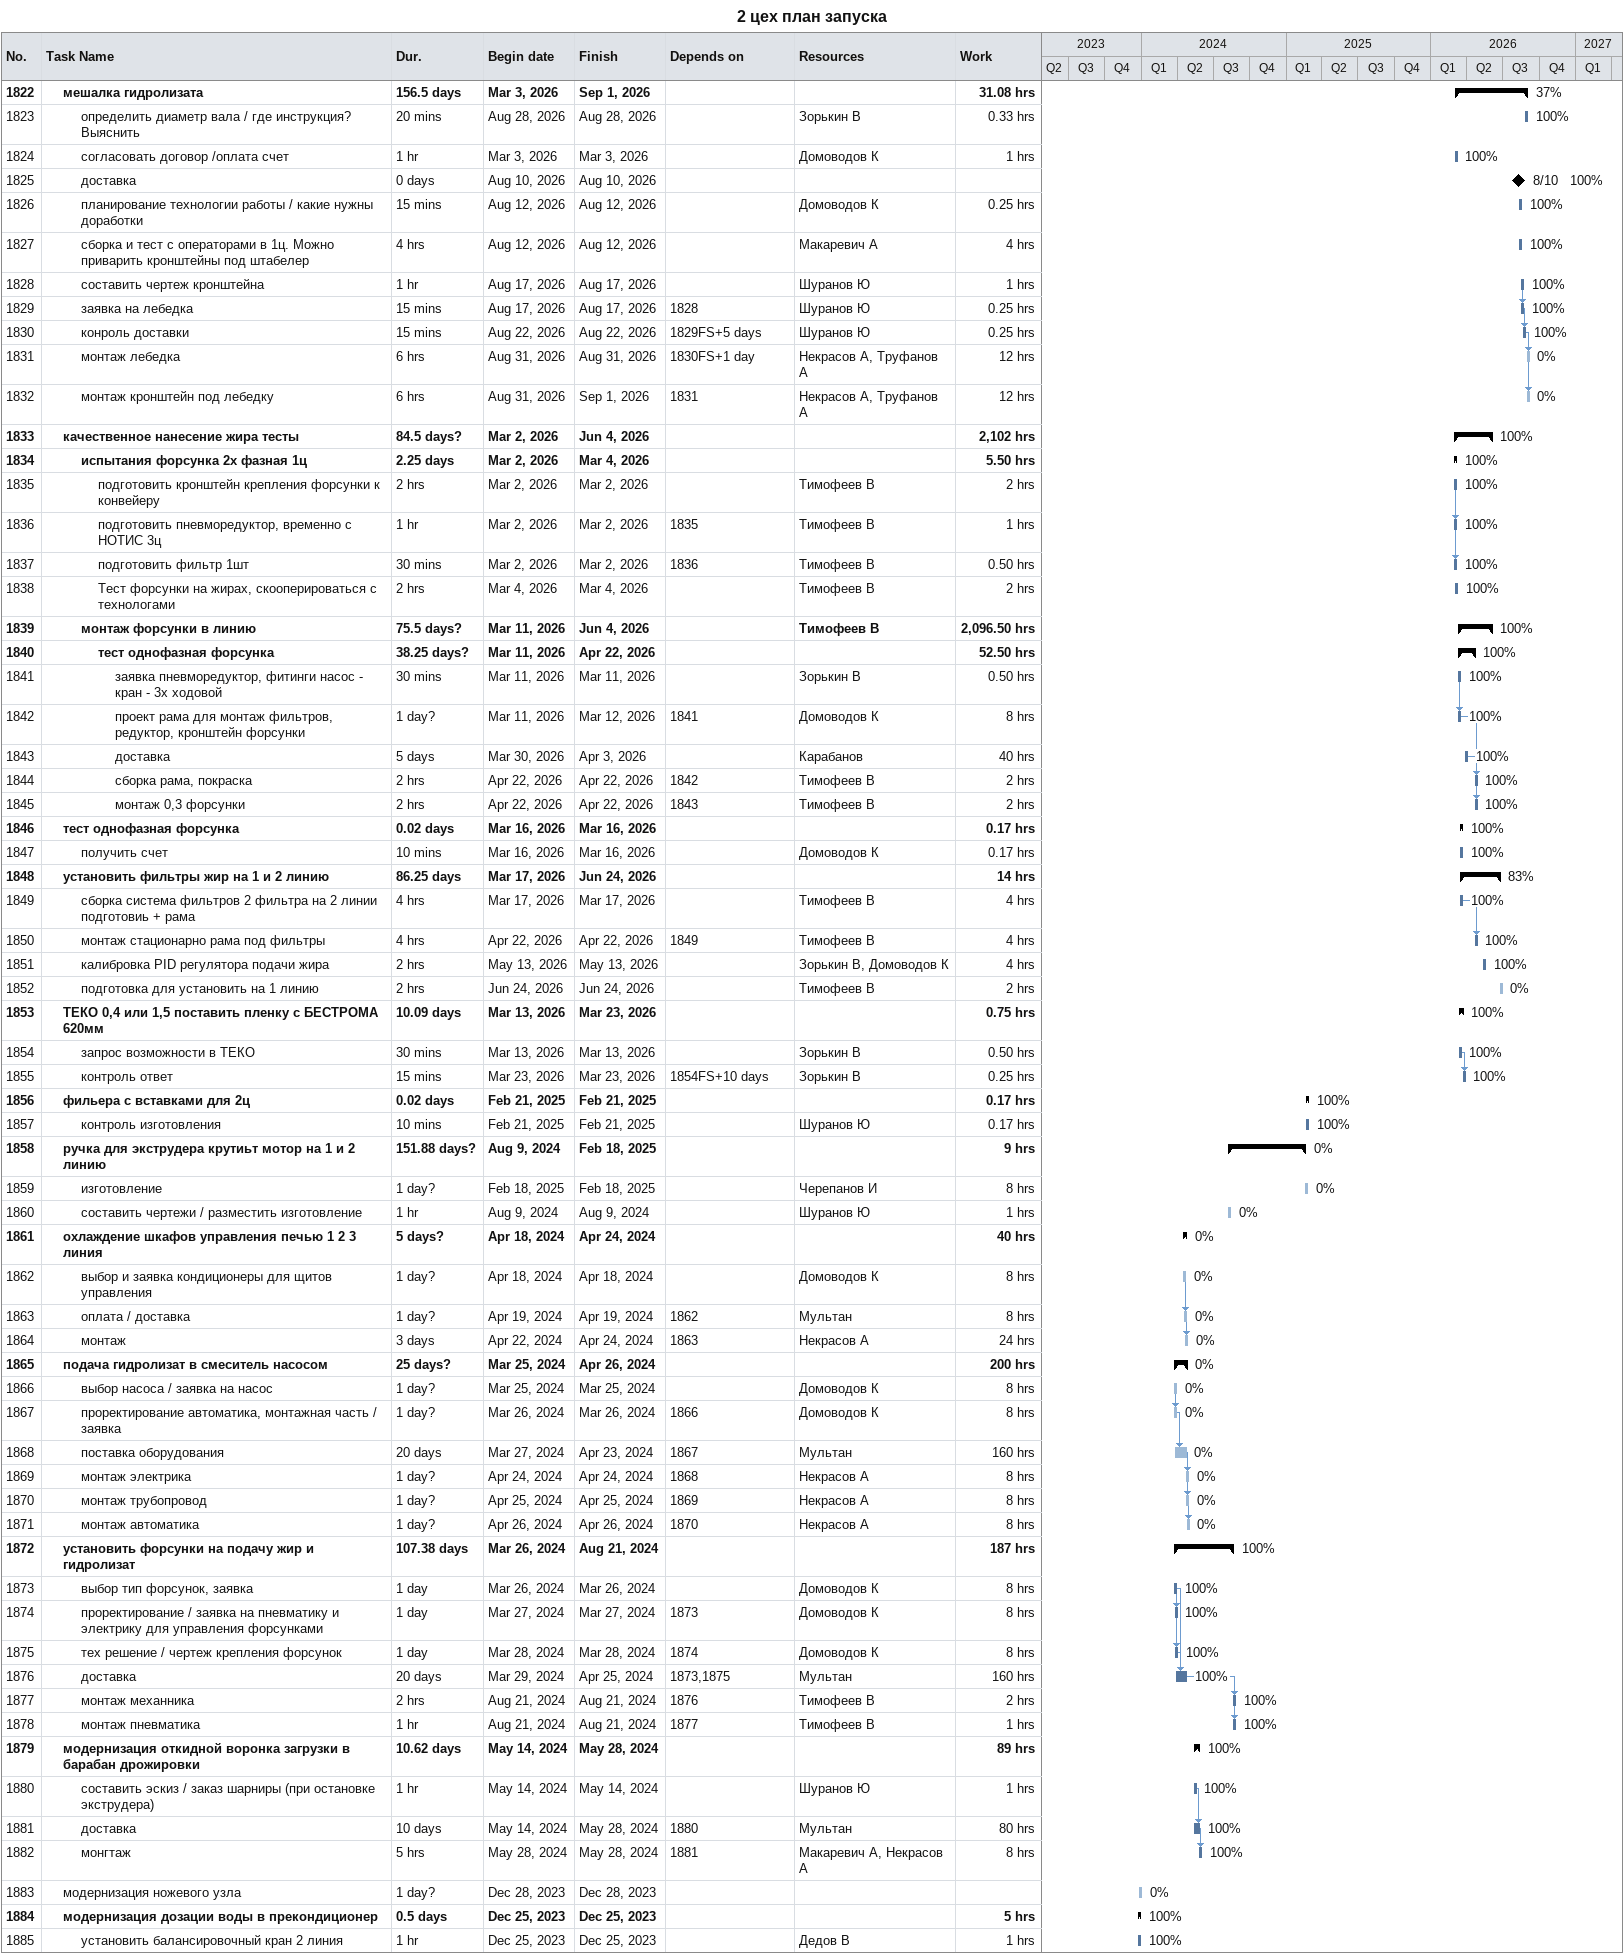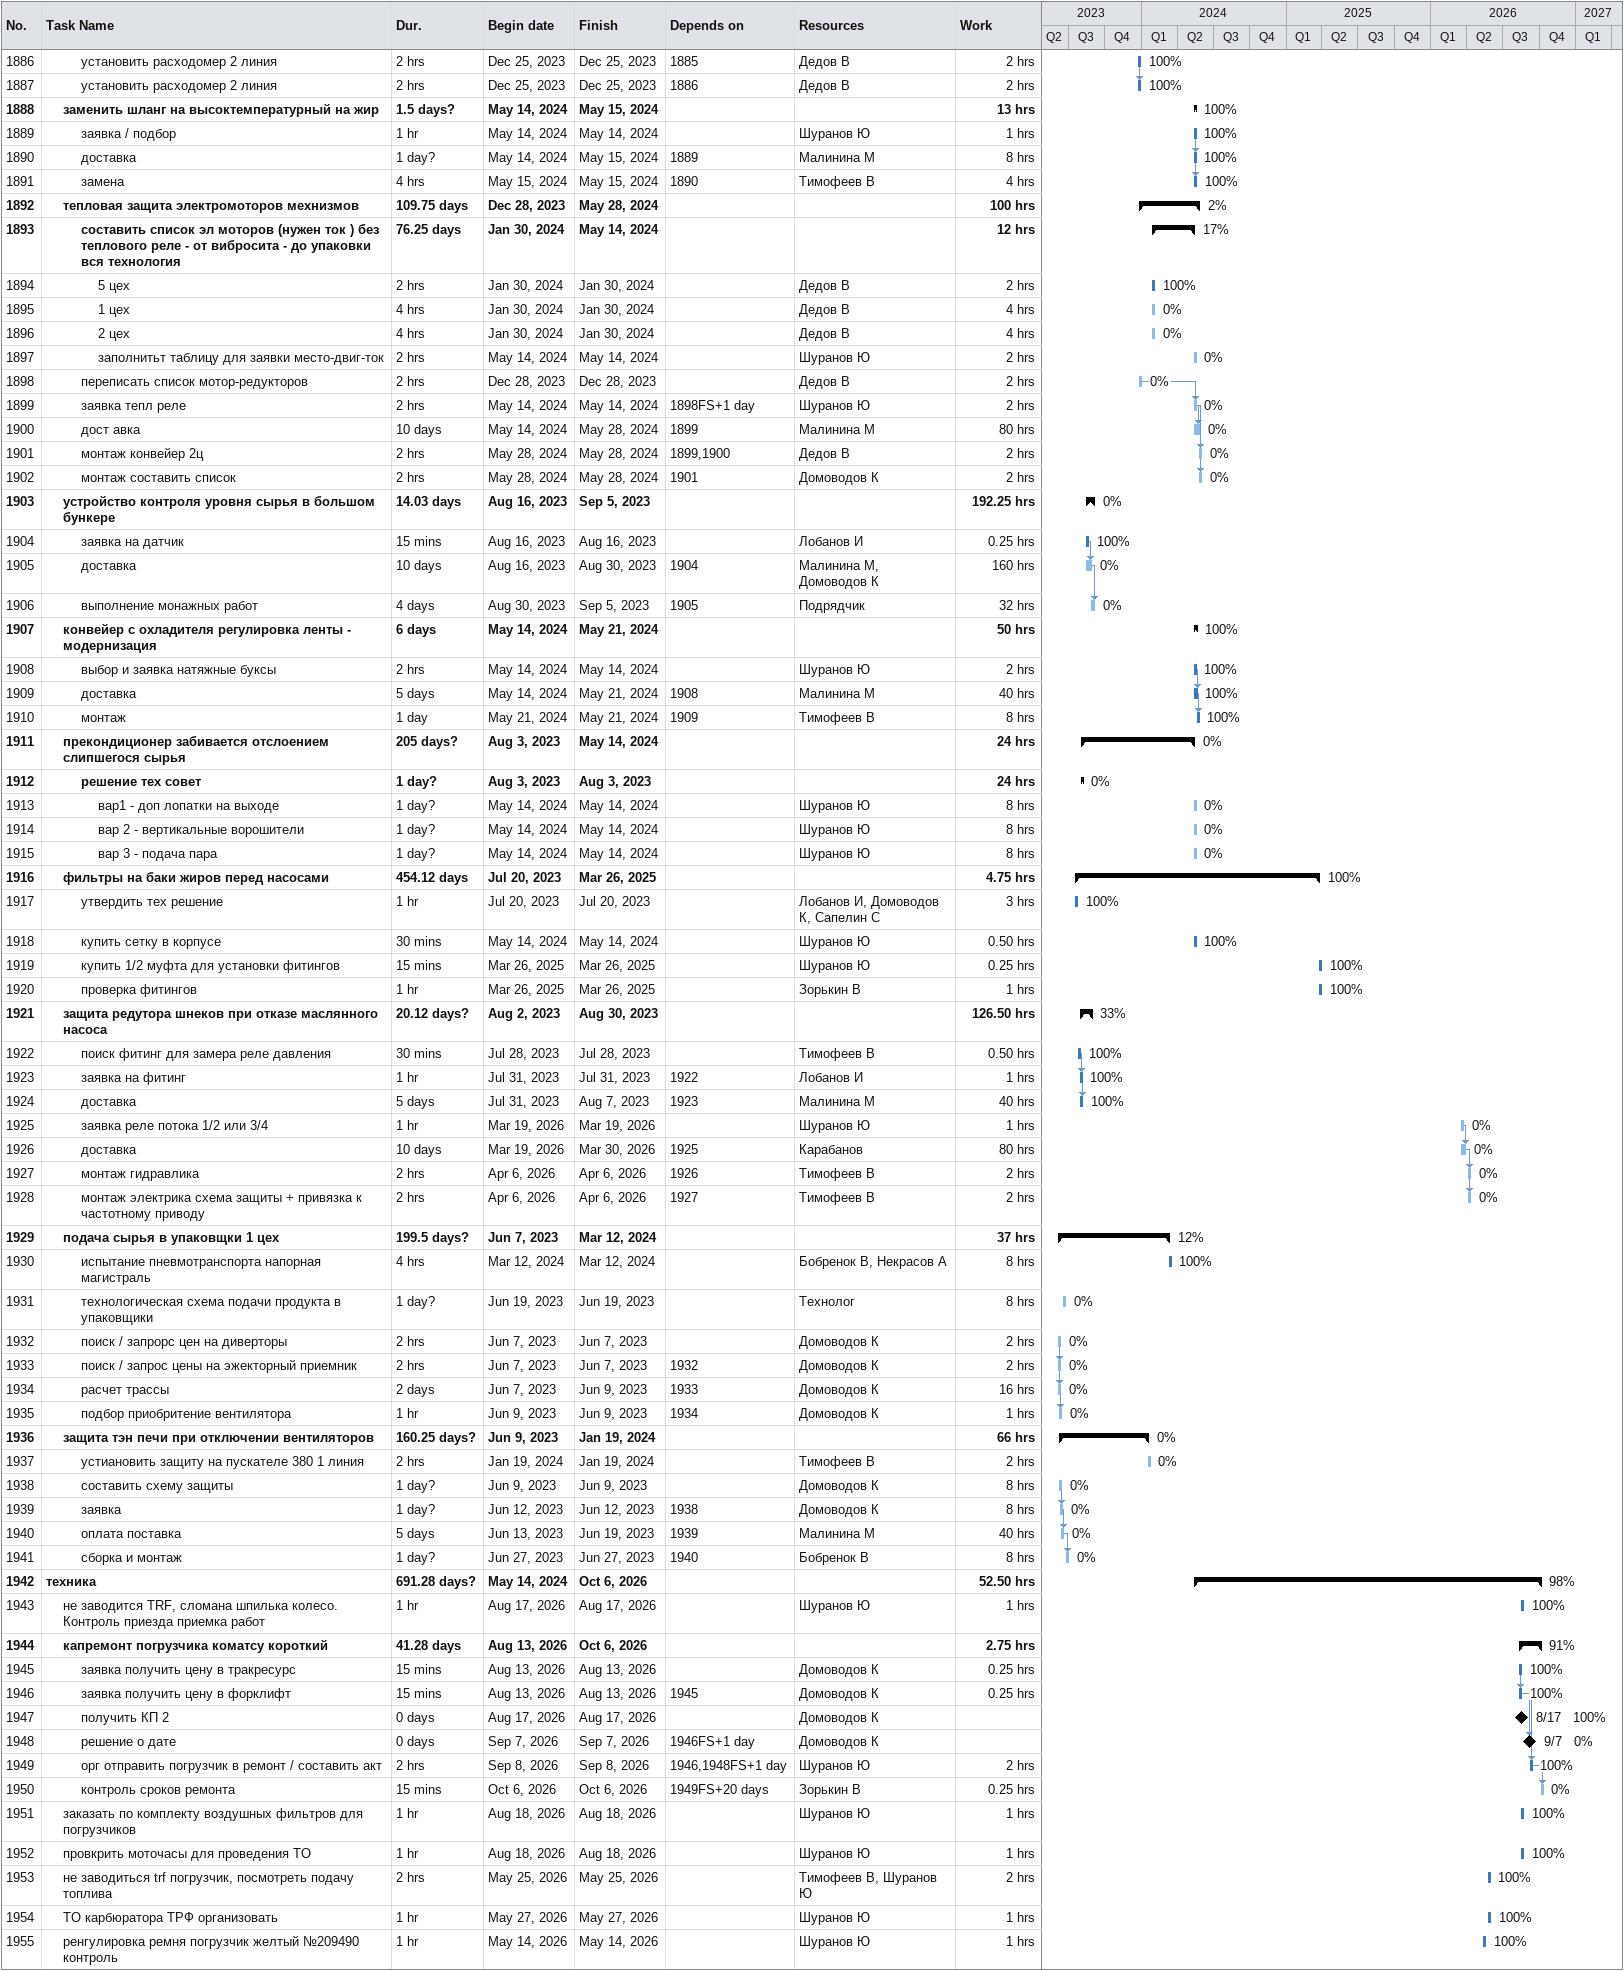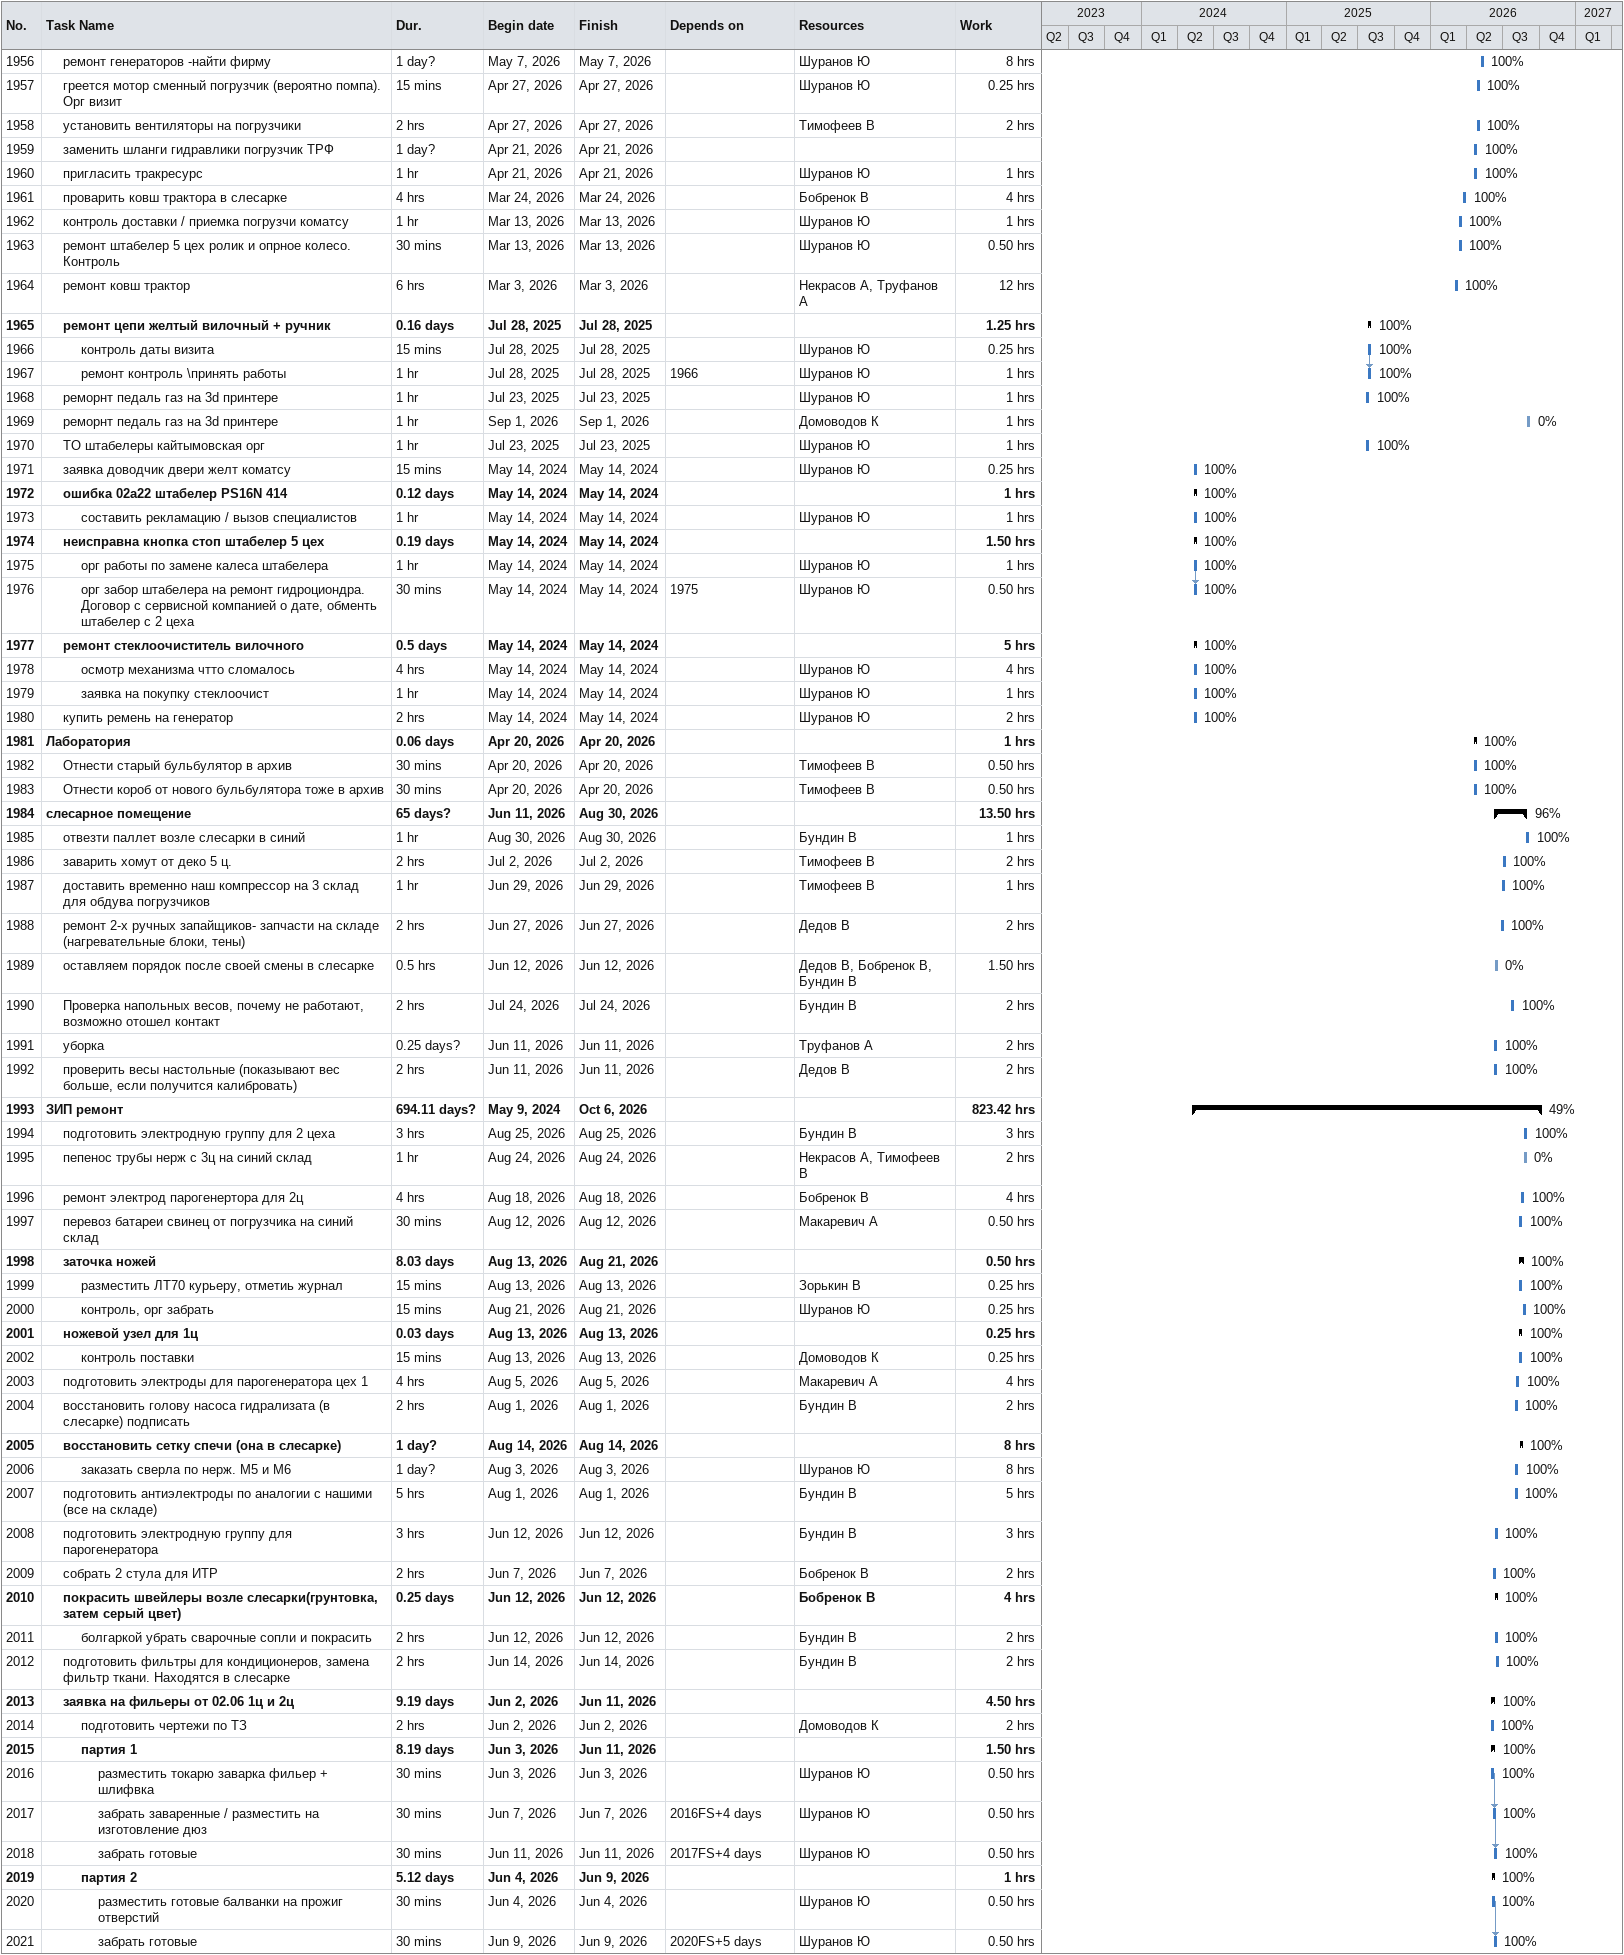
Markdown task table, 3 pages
2 цех план запуска

| ID | Level | Task | Duration | Start | Finish | Predecessors | Resources | % complete | Work (h) |
|---|---|---|---|---|---|---|---|---|---|
| 1822 | 2 | **мешалка гидролизата** | 156.5d | 2026-03-03 | 2026-09-01 |  |  | 37 | 31.08 |
| 1823 | 3 | определить диаметр вала / где инструкция? Выяснить | 20min | 2026-08-28 | 2026-08-28 |  | Зорькин В | 100 | 0.33 |
| 1824 | 3 | согласовать договор /оплата счет | 1h | 2026-03-03 | 2026-03-03 |  | Домоводов К | 100 | 1 |
| 1825 | 3 | доставка | 0d | 2026-08-10 | 2026-08-10 |  |  | 100 |  |
| 1826 | 3 | планирование технологии работы / какие нужны доработки | 15min | 2026-08-12 | 2026-08-12 |  | Домоводов К | 100 | 0.25 |
| 1827 | 3 | сборка и тест с операторами в 1ц. Можно приварить кронштейны под штабелер | 4h | 2026-08-12 | 2026-08-12 |  | Макаревич А | 100 | 4 |
| 1828 | 3 | составить чертеж кронштейна | 1h | 2026-08-17 | 2026-08-17 |  | Шуранов Ю | 100 | 1 |
| 1829 | 3 | заявка на лебедка | 15min | 2026-08-17 | 2026-08-17 | 1828 | Шуранов Ю | 100 | 0.25 |
| 1830 | 3 | конроль доставки | 15min | 2026-08-22 | 2026-08-22 | 1829FS+5d | Шуранов Ю | 100 | 0.25 |
| 1831 | 3 | монтаж лебедка | 6h | 2026-08-31 | 2026-08-31 | 1830FS+1d | Некрасов А, Труфанов А | 0 | 12 |
| 1832 | 3 | монтаж кронштейн под лебедку | 6h | 2026-08-31 | 2026-09-01 | 1831 | Некрасов А, Труфанов А | 0 | 12 |
| 1833 | 2 | **качественное нанесение жира тесты** | 84.5d? | 2026-03-02 | 2026-06-04 |  |  | 100 | 2102 |
| 1834 | 3 | **испытания форсунка 2х фазная 1ц** | 2.25d | 2026-03-02 | 2026-03-04 |  |  | 100 | 5.50 |
| 1835 | 4 | подготовить кронштейн крепления форсунки к конвейеру | 2h | 2026-03-02 | 2026-03-02 |  | Тимофеев В | 100 | 2 |
| 1836 | 4 | подготовить пневморедуктор, временно с НОТИС 3ц | 1h | 2026-03-02 | 2026-03-02 | 1835 | Тимофеев В | 100 | 1 |
| 1837 | 4 | подготовить фильтр 1шт | 30min | 2026-03-02 | 2026-03-02 | 1836 | Тимофеев В | 100 | 0.50 |
| 1838 | 4 | Тест форсунки на жирах, скооперироваться с технологами | 2h | 2026-03-04 | 2026-03-04 |  | Тимофеев В | 100 | 2 |
| 1839 | 3 | **монтаж форсунки в линию** | 75.5d? | 2026-03-11 | 2026-06-04 |  | Тимофеев В | 100 | 2096.50 |
| 1840 | 4 | **тест однофазная форсунка** | 38.25d? | 2026-03-11 | 2026-04-22 |  |  | 100 | 52.50 |
| 1841 | 5 | заявка пневморедуктор, фитинги насос - кран - 3х ходовой | 30min | 2026-03-11 | 2026-03-11 |  | Зорькин В | 100 | 0.50 |
| 1842 | 5 | проект рама для монтаж фильтров, редуктор, кронштейн форсунки | 1d? | 2026-03-11 | 2026-03-12 | 1841 | Домоводов К | 100 | 8 |
| 1843 | 5 | доставка | 5d | 2026-03-30 | 2026-04-03 |  | Карабанов | 100 | 40 |
| 1844 | 5 | сборка рама, покраска | 2h | 2026-04-22 | 2026-04-22 | 1842 | Тимофеев В | 100 | 2 |
| 1845 | 5 | монтаж 0,3 форсунки | 2h | 2026-04-22 | 2026-04-22 | 1843 | Тимофеев В | 100 | 2 |
| 1846 | 2 | **тест однофазная форсунка** | 0.02d | 2026-03-16 | 2026-03-16 |  |  | 100 | 0.17 |
| 1847 | 3 | получить счет | 10min | 2026-03-16 | 2026-03-16 |  | Домоводов К | 100 | 0.17 |
| 1848 | 2 | **установить фильтры жир на 1 и 2 линию** | 86.25d | 2026-03-17 | 2026-06-24 |  |  | 83 | 14 |
| 1849 | 3 | сборка система фильтров 2 фильтра на 2 линии подготовиь + рама | 4h | 2026-03-17 | 2026-03-17 |  | Тимофеев В | 100 | 4 |
| 1850 | 3 | монтаж стационарно рама под фильтры | 4h | 2026-04-22 | 2026-04-22 | 1849 | Тимофеев В | 100 | 4 |
| 1851 | 3 | калибровка PID регулятора подачи жира | 2h | 2026-05-13 | 2026-05-13 |  | Зорькин В, Домоводов К | 100 | 4 |
| 1852 | 3 | подготовка для установить на 1 линию | 2h | 2026-06-24 | 2026-06-24 |  | Тимофеев В | 0 | 2 |
| 1853 | 2 | **ТЕКО 0,4 или 1,5 поставить пленку с БЕСТРОМА 620мм** | 10.09d | 2026-03-13 | 2026-03-23 |  |  | 100 | 0.75 |
| 1854 | 3 | запрос возможности в ТЕКО | 30min | 2026-03-13 | 2026-03-13 |  | Зорькин В | 100 | 0.50 |
| 1855 | 3 | контроль ответ | 15min | 2026-03-23 | 2026-03-23 | 1854FS+10d | Зорькин В | 100 | 0.25 |
| 1856 | 2 | **фильера с вставками для 2ц** | 0.02d | 2025-02-21 | 2025-02-21 |  |  | 100 | 0.17 |
| 1857 | 3 | контроль изготовления | 10min | 2025-02-21 | 2025-02-21 |  | Шуранов Ю | 100 | 0.17 |
| 1858 | 2 | **ручка для экструдера крутиьт мотор на 1 и 2 линию** | 151.88d? | 2024-08-09 | 2025-02-18 |  |  | 0 | 9 |
| 1859 | 3 | изготовление | 1d? | 2025-02-18 | 2025-02-18 |  | Черепанов И | 0 | 8 |
| 1860 | 3 | составить чертежи / разместить изготовление | 1h | 2024-08-09 | 2024-08-09 |  | Шуранов Ю | 0 | 1 |
| 1861 | 2 | **охлаждение шкафов управления печью 1 2 3 линия** | 5d? | 2024-04-18 | 2024-04-24 |  |  | 0 | 40 |
| 1862 | 3 | выбор и заявка кондиционеры для щитов управления | 1d? | 2024-04-18 | 2024-04-18 |  | Домоводов К | 0 | 8 |
| 1863 | 3 | оплата / доставка | 1d? | 2024-04-19 | 2024-04-19 | 1862 | Мультан | 0 | 8 |
| 1864 | 3 | монтаж | 3d | 2024-04-22 | 2024-04-24 | 1863 | Некрасов А | 0 | 24 |
| 1865 | 2 | **подача гидролизат в смеситель насосом** | 25d? | 2024-03-25 | 2024-04-26 |  |  | 0 | 200 |
| 1866 | 3 | выбор насоса / заявка на насос | 1d? | 2024-03-25 | 2024-03-25 |  | Домоводов К | 0 | 8 |
| 1867 | 3 | проректирование автоматика, монтажная часть / заявка | 1d? | 2024-03-26 | 2024-03-26 | 1866 | Домоводов К | 0 | 8 |
| 1868 | 3 | поставка оборудования | 20d | 2024-03-27 | 2024-04-23 | 1867 | Мультан | 0 | 160 |
| 1869 | 3 | монтаж электрика | 1d? | 2024-04-24 | 2024-04-24 | 1868 | Некрасов А | 0 | 8 |
| 1870 | 3 | монтаж трубопровод | 1d? | 2024-04-25 | 2024-04-25 | 1869 | Некрасов А | 0 | 8 |
| 1871 | 3 | монтаж автоматика | 1d? | 2024-04-26 | 2024-04-26 | 1870 | Некрасов А | 0 | 8 |
| 1872 | 2 | **установить форсунки на подачу жир и гидролизат** | 107.38d | 2024-03-26 | 2024-08-21 |  |  | 100 | 187 |
| 1873 | 3 | выбор тип форсунок, заявка | 1d | 2024-03-26 | 2024-03-26 |  | Домоводов К | 100 | 8 |
| 1874 | 3 | проректирование / заявка на пневматику и электрику для управления форсунками | 1d | 2024-03-27 | 2024-03-27 | 1873 | Домоводов К | 100 | 8 |
| 1875 | 3 | тех решение / чертеж крепления форсунок | 1d | 2024-03-28 | 2024-03-28 | 1874 | Домоводов К | 100 | 8 |
| 1876 | 3 | доставка | 20d | 2024-03-29 | 2024-04-25 | 1873, 1875 | Мультан | 100 | 160 |
| 1877 | 3 | монтаж механника | 2h | 2024-08-21 | 2024-08-21 | 1876 | Тимофеев В | 100 | 2 |
| 1878 | 3 | монтаж пневматика | 1h | 2024-08-21 | 2024-08-21 | 1877 | Тимофеев В | 100 | 1 |
| 1879 | 2 | **модернизация откидной воронка загрузки в барабан дрожировки** | 10.62d | 2024-05-14 | 2024-05-28 |  |  | 100 | 89 |
| 1880 | 3 | составить эскиз / заказ шарниры (при остановке экструдера) | 1h | 2024-05-14 | 2024-05-14 |  | Шуранов Ю | 100 | 1 |
| 1881 | 3 | доставка | 10d | 2024-05-14 | 2024-05-28 | 1880 | Мультан | 100 | 80 |
| 1882 | 3 | монгтаж | 5h | 2024-05-28 | 2024-05-28 | 1881 | Макаревич А, Некрасов А | 100 | 8 |
| 1883 | 2 | модернизация ножевого узла | 1d? | 2023-12-28 | 2023-12-28 |  |  | 0 |  |
| 1884 | 2 | **модернизация дозации воды в прекондиционер** | 0.5d | 2023-12-25 | 2023-12-25 |  |  | 100 | 5 |
| 1885 | 3 | установить балансировочный кран 2 линия | 1h | 2023-12-25 | 2023-12-25 |  | Дедов В | 100 | 1 |
| 1886 | 3 | установить расходомер 2 линия | 2h | 2023-12-25 | 2023-12-25 | 1885 | Дедов В | 100 | 2 |
| 1887 | 3 | установить расходомер 2 линия | 2h | 2023-12-25 | 2023-12-25 | 1886 | Дедов В | 100 | 2 |
| 1888 | 2 | **заменить шланг на высоктемпературный на жир** | 1.5d? | 2024-05-14 | 2024-05-15 |  |  | 100 | 13 |
| 1889 | 3 | заявка / подбор | 1h | 2024-05-14 | 2024-05-14 |  | Шуранов Ю | 100 | 1 |
| 1890 | 3 | доставка | 1d? | 2024-05-14 | 2024-05-15 | 1889 | Малинина М | 100 | 8 |
| 1891 | 3 | замена | 4h | 2024-05-15 | 2024-05-15 | 1890 | Тимофеев В | 100 | 4 |
| 1892 | 2 | **тепловая защита электромоторов мехнизмов** | 109.75d | 2023-12-28 | 2024-05-28 |  |  | 2 | 100 |
| 1893 | 3 | **составить список эл моторов (нужен ток ) без теплового реле - от вибросита - до упаковки вся технология** | 76.25d | 2024-01-30 | 2024-05-14 |  |  | 17 | 12 |
| 1894 | 4 | 5 цех | 2h | 2024-01-30 | 2024-01-30 |  | Дедов В | 100 | 2 |
| 1895 | 4 | 1 цех | 4h | 2024-01-30 | 2024-01-30 |  | Дедов В | 0 | 4 |
| 1896 | 4 | 2 цех | 4h | 2024-01-30 | 2024-01-30 |  | Дедов В | 0 | 4 |
| 1897 | 4 | заполнитьт таблицу для заявки место-двиг-ток | 2h | 2024-05-14 | 2024-05-14 |  | Шуранов Ю | 0 | 2 |
| 1898 | 3 | переписать список мотор-редукторов | 2h | 2023-12-28 | 2023-12-28 |  | Дедов В | 0 | 2 |
| 1899 | 3 | заявка тепл реле | 2h | 2024-05-14 | 2024-05-14 | 1898FS+1d | Шуранов Ю | 0 | 2 |
| 1900 | 3 | дост авка | 10d | 2024-05-14 | 2024-05-28 | 1899 | Малинина М | 0 | 80 |
| 1901 | 3 | монтаж конвейер 2ц | 2h | 2024-05-28 | 2024-05-28 | 1899, 1900 | Дедов В | 0 | 2 |
| 1902 | 3 | монтаж составить список | 2h | 2024-05-28 | 2024-05-28 | 1901 | Домоводов К | 0 | 2 |
| 1903 | 2 | **устройство контроля уровня сырья в большом бункере** | 14.03d | 2023-08-16 | 2023-09-05 |  |  | 0 | 192.25 |
| 1904 | 3 | заявка на датчик | 15min | 2023-08-16 | 2023-08-16 |  | Лобанов И | 100 | 0.25 |
| 1905 | 3 | доставка | 10d | 2023-08-16 | 2023-08-30 | 1904 | Малинина М, Домоводов К | 0 | 160 |
| 1906 | 3 | выполнение монажных работ | 4d | 2023-08-30 | 2023-09-05 | 1905 | Подрядчик | 0 | 32 |
| 1907 | 2 | **конвейер с охладителя регулировка ленты - модернизация** | 6d | 2024-05-14 | 2024-05-21 |  |  | 100 | 50 |
| 1908 | 3 | выбор и заявка натяжные буксы | 2h | 2024-05-14 | 2024-05-14 |  | Шуранов Ю | 100 | 2 |
| 1909 | 3 | доставка | 5d | 2024-05-14 | 2024-05-21 | 1908 | Малинина М | 100 | 40 |
| 1910 | 3 | монтаж | 1d | 2024-05-21 | 2024-05-21 | 1909 | Тимофеев В | 100 | 8 |
| 1911 | 2 | **прекондиционер забивается отслоением слипшегося сырья** | 205d? | 2023-08-03 | 2024-05-14 |  |  | 0 | 24 |
| 1912 | 3 | **решение тех совет** | 1d? | 2023-08-03 | 2023-08-03 |  |  | 0 | 24 |
| 1913 | 4 | вар1 - доп лопатки на выходе | 1d? | 2024-05-14 | 2024-05-14 |  | Шуранов Ю | 0 | 8 |
| 1914 | 4 | вар 2 - вертикальные ворошители | 1d? | 2024-05-14 | 2024-05-14 |  | Шуранов Ю | 0 | 8 |
| 1915 | 4 | вар 3 - подача пара | 1d? | 2024-05-14 | 2024-05-14 |  | Шуранов Ю | 0 | 8 |
| 1916 | 2 | **фильтры на баки жиров перед насосами** | 454.12d | 2023-07-20 | 2025-03-26 |  |  | 100 | 4.75 |
| 1917 | 3 | утвердить тех решение | 1h | 2023-07-20 | 2023-07-20 |  | Лобанов И, Домоводов К, Сапелин С | 100 | 3 |
| 1918 | 3 | купить сетку в корпусе | 30min | 2024-05-14 | 2024-05-14 |  | Шуранов Ю | 100 | 0.50 |
| 1919 | 3 | купить 1/2 муфта для установки фитингов | 15min | 2025-03-26 | 2025-03-26 |  | Шуранов Ю | 100 | 0.25 |
| 1920 | 3 | проверка фитингов | 1h | 2025-03-26 | 2025-03-26 |  | Зорькин В | 100 | 1 |
| 1921 | 2 | **защита редутора шнеков при отказе маслянного насоса** | 20.12d? | 2023-08-02 | 2023-08-30 |  |  | 33 | 126.50 |
| 1922 | 3 | поиск фитинг для замера реле давления | 30min | 2023-07-28 | 2023-07-28 |  | Тимофеев В | 100 | 0.50 |
| 1923 | 3 | заявка на фитинг | 1h | 2023-07-31 | 2023-07-31 | 1922 | Лобанов И | 100 | 1 |
| 1924 | 3 | доставка | 5d | 2023-07-31 | 2023-08-07 | 1923 | Малинина М | 100 | 40 |
| 1925 | 3 | заявка реле потока 1/2 или 3/4 | 1h | 2026-03-19 | 2026-03-19 |  | Шуранов Ю | 0 | 1 |
| 1926 | 3 | доставка | 10d | 2026-03-19 | 2026-03-30 | 1925 | Карабанов | 0 | 80 |
| 1927 | 3 | монтаж гидравлика | 2h | 2026-04-06 | 2026-04-06 | 1926 | Тимофеев В | 0 | 2 |
| 1928 | 3 | монтаж электрика схема защиты + привязка к частотному приводу | 2h | 2026-04-06 | 2026-04-06 | 1927 | Тимофеев В | 0 | 2 |
| 1929 | 2 | **подача сырья в упаковщки 1 цех** | 199.5d? | 2023-06-07 | 2024-03-12 |  |  | 12 | 37 |
| 1930 | 3 | испытание пневмотранспорта напорная магистраль | 4h | 2024-03-12 | 2024-03-12 |  | Бобренок В, Некрасов А | 100 | 8 |
| 1931 | 3 | технологическая схема подачи продукта в упаковщики | 1d? | 2023-06-19 | 2023-06-19 |  | Технолог | 0 | 8 |
| 1932 | 3 | поиск / запрорс цен на диверторы | 2h | 2023-06-07 | 2023-06-07 |  | Домоводов К | 0 | 2 |
| 1933 | 3 | поиск / запрос цены на эжекторный приемник | 2h | 2023-06-07 | 2023-06-07 | 1932 | Домоводов К | 0 | 2 |
| 1934 | 3 | расчет трассы | 2d | 2023-06-07 | 2023-06-09 | 1933 | Домоводов К | 0 | 16 |
| 1935 | 3 | подбор приобритение вентилятора | 1h | 2023-06-09 | 2023-06-09 | 1934 | Домоводов К | 0 | 1 |
| 1936 | 2 | **защита тэн печи при отключении вентиляторов** | 160.25d? | 2023-06-09 | 2024-01-19 |  |  | 0 | 66 |
| 1937 | 3 | устиановить защиту на пускателе 380 1 линия | 2h | 2024-01-19 | 2024-01-19 |  | Тимофеев В | 0 | 2 |
| 1938 | 3 | составить схему защиты | 1d? | 2023-06-09 | 2023-06-09 |  | Домоводов К | 0 | 8 |
| 1939 | 3 | заявка | 1d? | 2023-06-12 | 2023-06-12 | 1938 | Домоводов К | 0 | 8 |
| 1940 | 3 | оплата поставка | 5d | 2023-06-13 | 2023-06-19 | 1939 | Малинина М | 0 | 40 |
| 1941 | 3 | сборка и монтаж | 1d? | 2023-06-27 | 2023-06-27 | 1940 | Бобренок В | 0 | 8 |
| 1942 | 1 | **техника** | 691.28d? | 2024-05-14 | 2026-10-06 |  |  | 98 | 52.50 |
| 1943 | 2 | не заводится TRF, сломана шпилька колесо. Контроль приезда приемка работ | 1h | 2026-08-17 | 2026-08-17 |  | Шуранов Ю | 100 | 1 |
| 1944 | 2 | **капремонт погрузчика коматсу короткий** | 41.28d | 2026-08-13 | 2026-10-06 |  |  | 91 | 2.75 |
| 1945 | 3 | заявка получить цену в тракресурс | 15min | 2026-08-13 | 2026-08-13 |  | Домоводов К | 100 | 0.25 |
| 1946 | 3 | заявка получить цену в форклифт | 15min | 2026-08-13 | 2026-08-13 | 1945 | Домоводов К | 100 | 0.25 |
| 1947 | 3 | получить КП 2 | 0d | 2026-08-17 | 2026-08-17 |  | Домоводов К | 100 |  |
| 1948 | 3 | решение о дате | 0d | 2026-09-07 | 2026-09-07 | 1946FS+1d | Домоводов К | 0 |  |
| 1949 | 3 | орг отправить погрузчик в ремонт / составить акт | 2h | 2026-09-08 | 2026-09-08 | 1946, 1948FS+1d | Шуранов Ю | 100 | 2 |
| 1950 | 3 | контроль сроков ремонта | 15min | 2026-10-06 | 2026-10-06 | 1949FS+20d | Зорькин В | 0 | 0.25 |
| 1951 | 2 | заказать по комплекту воздушных фильтров для погрузчиков | 1h | 2026-08-18 | 2026-08-18 |  | Шуранов Ю | 100 | 1 |
| 1952 | 2 | провкрить моточасы для проведения ТО | 1h | 2026-08-18 | 2026-08-18 |  | Шуранов Ю | 100 | 1 |
| 1953 | 2 | не заводиться trf погрузчик, посмотреть подачу топлива | 2h | 2026-05-25 | 2026-05-25 |  | Тимофеев В, Шуранов Ю | 100 | 2 |
| 1954 | 2 | ТО карбюратора ТРФ организовать | 1h | 2026-05-27 | 2026-05-27 |  | Шуранов Ю | 100 | 1 |
| 1955 | 2 | ренгулировка ремня погрузчик желтый №209490 контроль | 1h | 2026-05-14 | 2026-05-14 |  | Шуранов Ю | 100 | 1 |
| 1956 | 2 | ремонт генераторов -найти фирму | 1d? | 2026-05-07 | 2026-05-07 |  | Шуранов Ю | 100 | 8 |
| 1957 | 2 | греется мотор сменный погрузчик (вероятно помпа). Орг визит | 15min | 2026-04-27 | 2026-04-27 |  | Шуранов Ю | 100 | 0.25 |
| 1958 | 2 | установить вентиляторы на погрузчики | 2h | 2026-04-27 | 2026-04-27 |  | Тимофеев В | 100 | 2 |
| 1959 | 2 | заменить шланги гидравлики погрузчик ТРФ | 1d? | 2026-04-21 | 2026-04-21 |  |  | 100 |  |
| 1960 | 2 | пригласить тракресурс | 1h | 2026-04-21 | 2026-04-21 |  | Шуранов Ю | 100 | 1 |
| 1961 | 2 | проварить ковш трактора в слесарке | 4h | 2026-03-24 | 2026-03-24 |  | Бобренок В | 100 | 4 |
| 1962 | 2 | контроль доставки / приемка погрузчи коматсу | 1h | 2026-03-13 | 2026-03-13 |  | Шуранов Ю | 100 | 1 |
| 1963 | 2 | ремонт штабелер 5 цех ролик и опрное колесо. Контроль | 30min | 2026-03-13 | 2026-03-13 |  | Шуранов Ю | 100 | 0.50 |
| 1964 | 2 | ремонт ковш трактор | 6h | 2026-03-03 | 2026-03-03 |  | Некрасов А, Труфанов А | 100 | 12 |
| 1965 | 2 | **ремонт цепи желтый вилочный + ручник** | 0.16d | 2025-07-28 | 2025-07-28 |  |  | 100 | 1.25 |
| 1966 | 3 | контроль даты визита | 15min | 2025-07-28 | 2025-07-28 |  | Шуранов Ю | 100 | 0.25 |
| 1967 | 3 | ремонт контроль \принять работы | 1h | 2025-07-28 | 2025-07-28 | 1966 | Шуранов Ю | 100 | 1 |
| 1968 | 2 | реморнт педаль газ на 3d принтере | 1h | 2025-07-23 | 2025-07-23 |  | Шуранов Ю | 100 | 1 |
| 1969 | 2 | реморнт педаль газ на 3d принтере | 1h | 2026-09-01 | 2026-09-01 |  | Домоводов К | 0 | 1 |
| 1970 | 2 | ТО штабелеры кайтымовская орг | 1h | 2025-07-23 | 2025-07-23 |  | Шуранов Ю | 100 | 1 |
| 1971 | 2 | заявка доводчик двери желт коматсу | 15min | 2024-05-14 | 2024-05-14 |  | Шуранов Ю | 100 | 0.25 |
| 1972 | 2 | **ошибка 02а22 штабелер PS16N 414** | 0.12d | 2024-05-14 | 2024-05-14 |  |  | 100 | 1 |
| 1973 | 3 | составить рекламацию / вызов специалистов | 1h | 2024-05-14 | 2024-05-14 |  | Шуранов Ю | 100 | 1 |
| 1974 | 2 | **неисправна кнопка стоп штабелер 5 цех** | 0.19d | 2024-05-14 | 2024-05-14 |  |  | 100 | 1.50 |
| 1975 | 3 | орг работы по замене калеса штабелера | 1h | 2024-05-14 | 2024-05-14 |  | Шуранов Ю | 100 | 1 |
| 1976 | 3 | орг забор штабелера на ремонт гидроциондра. Договор с сервисной компанией о дате, обменть штабелер с 2 цеха | 30min | 2024-05-14 | 2024-05-14 | 1975 | Шуранов Ю | 100 | 0.50 |
| 1977 | 2 | **ремонт стеклоочиститель вилочного** | 0.5d | 2024-05-14 | 2024-05-14 |  |  | 100 | 5 |
| 1978 | 3 | осмотр механизма чтто сломалось | 4h | 2024-05-14 | 2024-05-14 |  | Шуранов Ю | 100 | 4 |
| 1979 | 3 | заявка на покупку стеклоочист | 1h | 2024-05-14 | 2024-05-14 |  | Шуранов Ю | 100 | 1 |
| 1980 | 2 | купить ремень на генератор | 2h | 2024-05-14 | 2024-05-14 |  | Шуранов Ю | 100 | 2 |
| 1981 | 1 | **Лаборатория** | 0.06d | 2026-04-20 | 2026-04-20 |  |  | 100 | 1 |
| 1982 | 2 | Отнести старый бульбулятор в архив | 30min | 2026-04-20 | 2026-04-20 |  | Тимофеев В | 100 | 0.50 |
| 1983 | 2 | Отнести короб от нового бульбулятора тоже в архив | 30min | 2026-04-20 | 2026-04-20 |  | Тимофеев В | 100 | 0.50 |
| 1984 | 1 | **слесарное помещение** | 65d? | 2026-06-11 | 2026-08-30 |  |  | 96 | 13.50 |
| 1985 | 2 | отвезти паллет возле слесарки в синий | 1h | 2026-08-30 | 2026-08-30 |  | Бундин В | 100 | 1 |
| 1986 | 2 | заварить хомут от деко 5 ц. | 2h | 2026-07-02 | 2026-07-02 |  | Тимофеев В | 100 | 2 |
| 1987 | 2 | доставить временно наш компрессор на 3 склад для обдува погрузчиков | 1h | 2026-06-29 | 2026-06-29 |  | Тимофеев В | 100 | 1 |
| 1988 | 2 | ремонт 2-х ручных запайщиков- запчасти на складе (нагревательные блоки, тены) | 2h | 2026-06-27 | 2026-06-27 |  | Дедов В | 100 | 2 |
| 1989 | 2 | оставляем порядок после своей смены в слесарке | 0.5h | 2026-06-12 | 2026-06-12 |  | Дедов В, Бобренок В, Бундин В | 0 | 1.50 |
| 1990 | 2 | Проверка напольных весов, почему не работают, возможно отошел контакт | 2h | 2026-07-24 | 2026-07-24 |  | Бундин В | 100 | 2 |
| 1991 | 2 | уборка | 0.25d? | 2026-06-11 | 2026-06-11 |  | Труфанов А | 100 | 2 |
| 1992 | 2 | проверить весы настольные (показывают вес больше, если получится калибровать) | 2h | 2026-06-11 | 2026-06-11 |  | Дедов В | 100 | 2 |
| 1993 | 1 | **ЗИП ремонт** | 694.11d? | 2024-05-09 | 2026-10-06 |  |  | 49 | 823.42 |
| 1994 | 2 | подготовить электродную группу для 2 цеха | 3h | 2026-08-25 | 2026-08-25 |  | Бундин В | 100 | 3 |
| 1995 | 2 | пепенос трубы нерж с 3ц на синий склад | 1h | 2026-08-24 | 2026-08-24 |  | Некрасов А, Тимофеев В | 0 | 2 |
| 1996 | 2 | ремонт электрод парогенертора для 2ц | 4h | 2026-08-18 | 2026-08-18 |  | Бобренок В | 100 | 4 |
| 1997 | 2 | перевоз батареи свинец от погрузчика на синий склад | 30min | 2026-08-12 | 2026-08-12 |  | Макаревич А | 100 | 0.50 |
| 1998 | 2 | **заточка ножей** | 8.03d | 2026-08-13 | 2026-08-21 |  |  | 100 | 0.50 |
| 1999 | 3 | разместить ЛТ70 курьеру, отметиь журнал | 15min | 2026-08-13 | 2026-08-13 |  | Зорькин В | 100 | 0.25 |
| 2000 | 3 | контроль, орг забрать | 15min | 2026-08-21 | 2026-08-21 |  | Шуранов Ю | 100 | 0.25 |
| 2001 | 2 | **ножевой узел для 1ц** | 0.03d | 2026-08-13 | 2026-08-13 |  |  | 100 | 0.25 |
| 2002 | 3 | контроль поставки | 15min | 2026-08-13 | 2026-08-13 |  | Домоводов К | 100 | 0.25 |
| 2003 | 2 | подготовить электроды для парогенератора цех 1 | 4h | 2026-08-05 | 2026-08-05 |  | Макаревич А | 100 | 4 |
| 2004 | 2 | восстановить голову насоса гидрализата (в слесарке) подписать | 2h | 2026-08-01 | 2026-08-01 |  | Бундин В | 100 | 2 |
| 2005 | 2 | **восстановить сетку спечи (она в слесарке)** | 1d? | 2026-08-14 | 2026-08-14 |  |  | 100 | 8 |
| 2006 | 3 | заказать сверла по нерж. М5 и М6 | 1d? | 2026-08-03 | 2026-08-03 |  | Шуранов Ю | 100 | 8 |
| 2007 | 2 | подготовить антиэлектроды по аналогии с нашими (все на складе) | 5h | 2026-08-01 | 2026-08-01 |  | Бундин В | 100 | 5 |
| 2008 | 2 | подготовить электродную группу для парогенератора | 3h | 2026-06-12 | 2026-06-12 |  | Бундин В | 100 | 3 |
| 2009 | 2 | собрать 2 стула для ИТР | 2h | 2026-06-07 | 2026-06-07 |  | Бобренок В | 100 | 2 |
| 2010 | 2 | **покрасить швейлеры возле слесарки(грунтовка, затем серый цвет)** | 0.25d | 2026-06-12 | 2026-06-12 |  | Бобренок В | 100 | 4 |
| 2011 | 3 | болгаркой убрать сварочные сопли и покрасить | 2h | 2026-06-12 | 2026-06-12 |  | Бундин В | 100 | 2 |
| 2012 | 2 | подготовить фильтры для кондиционеров, замена фильтр ткани. Находятся в слесарке | 2h | 2026-06-14 | 2026-06-14 |  | Бундин В | 100 | 2 |
| 2013 | 2 | **заявка на фильеры от 02.06 1ц и 2ц** | 9.19d | 2026-06-02 | 2026-06-11 |  |  | 100 | 4.50 |
| 2014 | 3 | подготовить чертежи по ТЗ | 2h | 2026-06-02 | 2026-06-02 |  | Домоводов К | 100 | 2 |
| 2015 | 3 | **партия 1** | 8.19d | 2026-06-03 | 2026-06-11 |  |  | 100 | 1.50 |
| 2016 | 4 | разместить токарю заварка фильер + шлифвка | 30min | 2026-06-03 | 2026-06-03 |  | Шуранов Ю | 100 | 0.50 |
| 2017 | 4 | забрать заваренные / разместить на изготовление дюз | 30min | 2026-06-07 | 2026-06-07 | 2016FS+4d | Шуранов Ю | 100 | 0.50 |
| 2018 | 4 | забрать готовые | 30min | 2026-06-11 | 2026-06-11 | 2017FS+4d | Шуранов Ю | 100 | 0.50 |
| 2019 | 3 | **партия 2** | 5.12d | 2026-06-04 | 2026-06-09 |  |  | 100 | 1 |
| 2020 | 4 | разместить готовые балванки на прожиг отверстий | 30min | 2026-06-04 | 2026-06-04 |  | Шуранов Ю | 100 | 0.50 |
| 2021 | 4 | забрать готовые | 30min | 2026-06-09 | 2026-06-09 | 2020FS+5d | Шуранов Ю | 100 | 0.50 |
